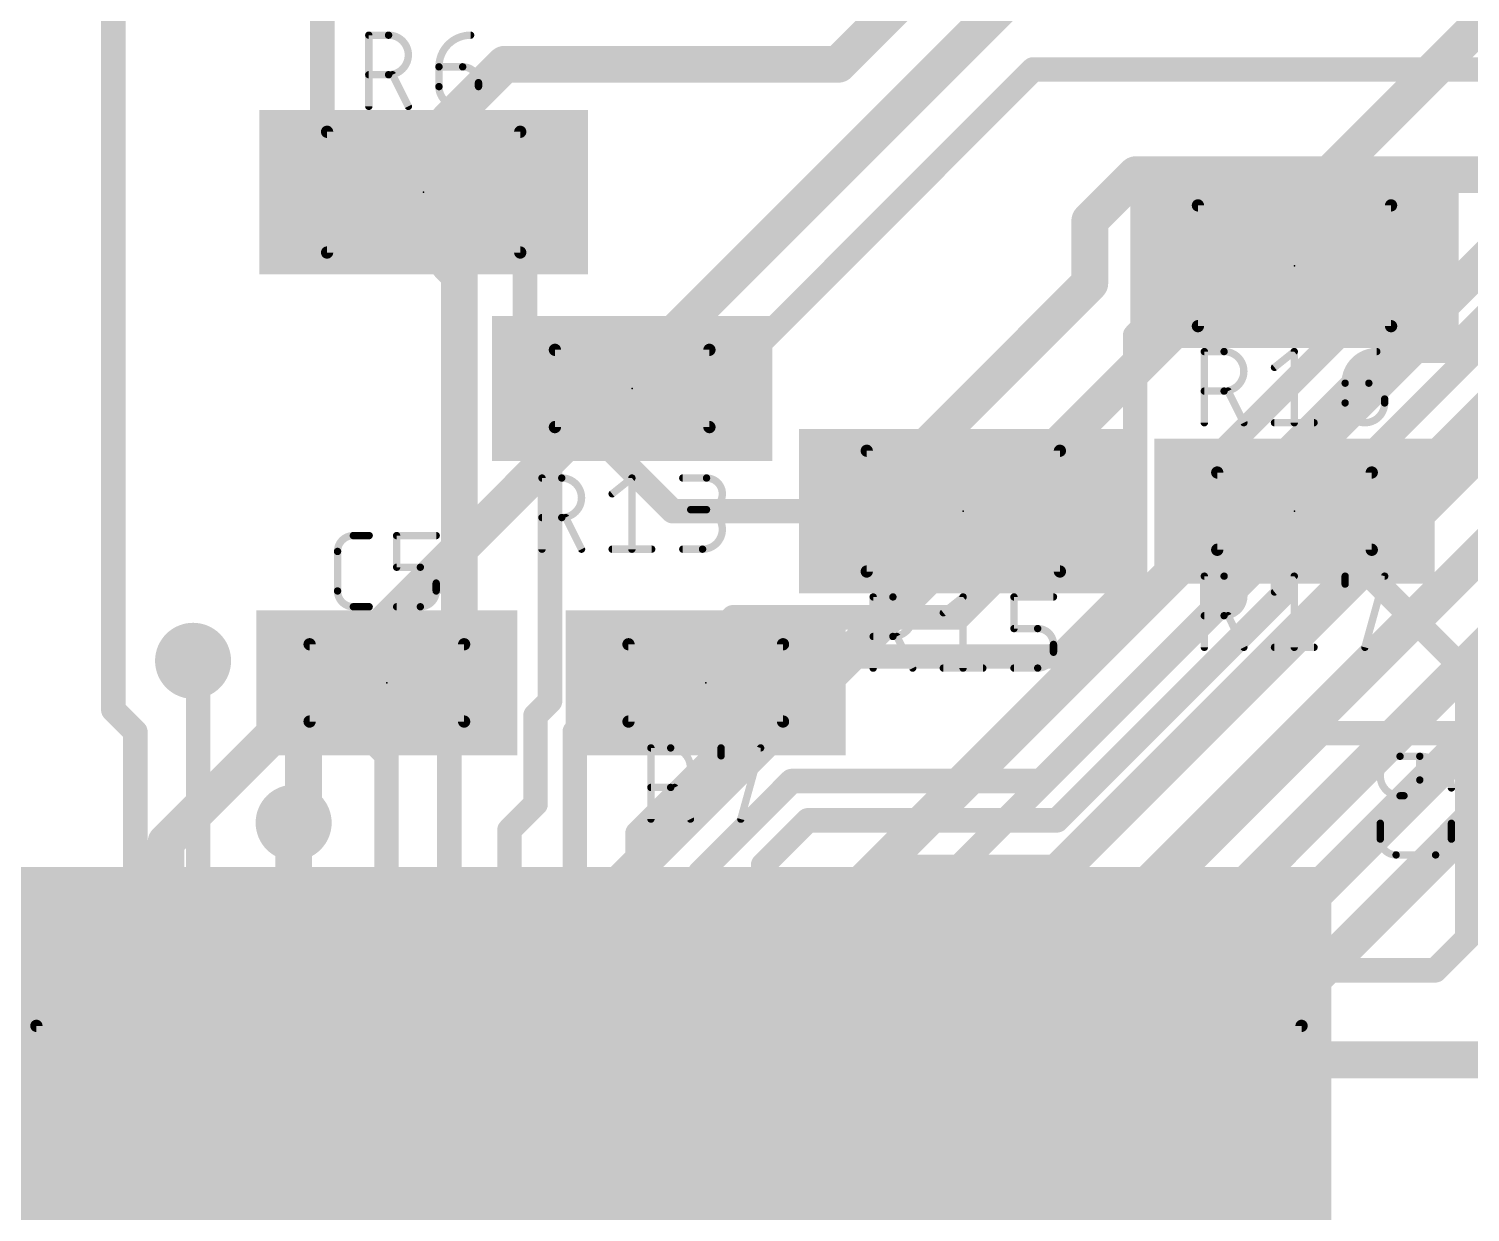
# Model space of a CAD drawing. Extents: x 0 to 100, y 0 to 94.
# Drawn here: x 9.88 to 24.81, y 23.73 to 35.98 of the extents above; entities that cross this region are included whole.
import ezdxf

# ---------------------------------------------------------------- set-up
doc = ezdxf.new("R2010")
doc.units = 0
for name, color, linetype in [('1', 12, 'CONTINUOUS'), ('16', 132, 'CONTINUOUS'), ('18', 110, 'CONTINUOUS'), ('21', 253, 'CONTINUOUS'), ('23', 53, 'CONTINUOUS'), ('25', 253, 'CONTINUOUS'), ('39', 12, 'CONTINUOUS')]:
    doc.layers.add(name, color=color, linetype=linetype)

# ---------------------------------------------------------------- blocks, each defined once
blk = doc.blocks.new('RECT')
blk.add_solid([(-0.5, -0.5), (0.5, -0.5), (-0.5, 0.5), (0.5, 0.5)])
blk = doc.blocks.new('ROUNDV')
at = {"const_width": 0.5}
blk.add_lwpolyline([(0, -0.25, 1), (0, 0.25, 1), (0, -0.25)], format="xyb", dxfattribs=at)

msp = doc.modelspace()

# ---------------------------------------------------------------- linework, layer by layer
at = {"layer": '1'}
for points, const_width in [([(10.7569, 28.9312), (10.7569, 38.6969)], 0.254), ([(18.264, 35.6139), (20.4688, 37.8187)], 0.381), ([(12.92, 34.29), (12.92, 36.53)], 0.254), ([(14.2271, 35.032), (14.809, 35.6139)], 0.381), ([(14.809, 35.6139), (18.264, 35.6139)], 0.381), ([(16.979, 32.258), (20.281, 35.56)], 0.254), ([(20.281, 35.56), (27.94, 35.56)], 0.254), ([(14.2271, 33.548), (14.2271, 35.032)], 0.381), ([(21.345, 34.4709), (20.8675, 33.9934)], 0.381), ([(27.735, 34.4709), (21.345, 34.4709)], 0.381), ([(15.02, 32.517), (15.02, 34.29)], 0.254), ([(20.8675, 33.9934), (20.8675, 33.3475)], 0.381), ([(14.339, 33.4361), (14.2271, 33.548)], 0.381), ([(14.339, 29.21), (14.339, 33.4361)], 0.381), ([(21.937, 33.528), (21.937, 33.406)], 0.254), ([(24.037, 33.528), (24.037, 33.396)], 0.254), ([(24.6027, 32.6486), (25.4821, 33.528)], 0.254), ([(20.8675, 33.3475), (18.508, 30.988)], 0.381), ([(21.937, 33.406), (21.3374, 32.8064)], 0.254), ([(24.037, 33.396), (22.137, 31.496)], 0.254), ([(21.3374, 32.8064), (21.3374, 30.2723)], 0.254), ([(23.837, 30.988), (25.6476, 32.7986)], 0.254), ([(22.8664, 31.2625), (24.2525, 32.6486)], 0.254), ([(24.2525, 32.6486), (24.6027, 32.6486)], 0.254), ([(15.279, 32.258), (15.02, 32.517)], 0.254), ([(15.279, 32.258), (15.279, 29.0227)], 0.254), ([(16.549, 30.988), (15.279, 32.258)], 0.254), ([(22.137, 31.496), (22.137, 30.988)], 0.254), ([(22.8664, 30.1267), (22.8664, 31.2625)], 0.254), ([(18.508, 30.988), (16.549, 30.988)], 0.254), ([(20.608, 30.988), (19.5094, 29.8894)], 0.254), ([(22.137, 30.988), (22.137, 29.972)], 0.254), ([(23.837, 30.253), (23.837, 30.988)], 0.254), ([(21.3374, 30.2723), (20.5481, 29.483)], 0.254), ([(25.4, 28.69), (23.837, 30.253)], 0.254), ([(20.5273, 27.7876), (22.8664, 30.1267)], 0.254), ([(17.1753, 29.8894), (16.4959, 29.21)], 0.254), ([(19.5094, 29.8894), (17.1753, 29.8894)], 0.254), ([(22.137, 29.972), (20.359, 28.194)], 0.254), ([(11.635, 29.386), (11.5824, 29.4386)], 0.254), ([(18.014, 29.483), (17.741, 29.21)], 0.254), ([(20.5481, 29.483), (18.014, 29.483)], 0.254), ([(11.635, 26.235), (11.635, 29.386)], 0.254), ([(12.839, 29.21), (12.7254, 29.0964)], 0.381), ([(12.7254, 29.0964), (12.7254, 27.8638)], 0.381), ([(12.839, 29.21), (13.585, 28.464)], 0.254), ([(14.339, 29.21), (14.235, 29.106)], 0.254), ([(16.041, 29.21), (15.535, 28.704)], 0.254), ([(16.4959, 29.21), (16.041, 29.21)], 0.254), ([(17.741, 29.21), (16.185, 27.654)], 0.254), ([(14.235, 29.106), (14.235, 26.235)], 0.254), ([(15.279, 29.0227), (15.1286, 28.8723)], 0.254), ([(10.985, 28.7031), (10.7569, 28.9312)], 0.254), ([(15.1286, 28.8723), (15.1286, 27.9556)], 0.254), ([(10.985, 26.235), (10.985, 28.7031)], 0.254), ([(15.535, 28.704), (15.535, 26.235)], 0.254), ([(21.4186, 26.8487), (23.2599, 28.69)], 0.254), ([(23.2599, 28.69), (25.4, 28.69)], 0.254), ([(13.585, 28.464), (13.585, 26.235)], 0.254), ([(17.78, 28.194), (16.835, 27.249)], 0.254), ([(20.359, 28.194), (17.78, 28.194)], 0.254), ([(15.1286, 27.9556), (14.859, 27.686)], 0.254), ([(12.7254, 27.8638), (12.6238, 27.7622)], 0.381), ([(17.485, 27.3243), (17.9483, 27.7876)], 0.254), ([(17.9483, 27.7876), (20.5273, 27.7876)], 0.254), ([(14.859, 27.686), (14.859, 26.261)], 0.254), ([(16.185, 27.654), (16.185, 26.235)], 0.254), ([(16.835, 27.249), (16.835, 26.235)], 0.254), ([(17.485, 26.235), (17.485, 27.3243)], 0.254), ([(18.6249, 27.305), (18.135, 26.8151)], 0.254), ([(20.574, 27.305), (18.6249, 27.305)], 0.254), ([(20.735, 27.144), (20.574, 27.305)], 0.254), ([(25.4, 27.19), (24.445, 26.235)], 0.254), ([(20.735, 26.235), (20.735, 27.144)], 0.254), ([(18.135, 26.8151), (18.135, 26.235)], 0.254), ([(21.4186, 26.2686), (21.4186, 26.8487)], 0.254), ([(12.285, 26.235), (12.3059, 26.2141)], 0.381), ([(12.935, 26.235), (12.9305, 26.2305)], 0.381), ([(12.9305, 26.2305), (12.9305, 25.5696)], 0.381), ([(10.985, 24.956), (10.985, 26.235)], 0.254), ([(12.3059, 26.2141), (12.3059, 25.4398)], 0.381), ([(14.859, 26.261), (14.885, 26.235)], 0.254), ([(18.135, 26.235), (18.135, 19.485)], 0.254), ([(19.435, 26.235), (18.785, 26.235)], 0.254), ([(20.085, 26.235), (19.435, 26.235)], 0.254), ([(20.085, 25.4318), (20.085, 26.235)], 0.254), ([(21.385, 26.235), (21.3768, 26.2268)], 0.254), ([(21.3768, 26.2268), (21.3768, 25.6467)], 0.254), ([(21.385, 26.235), (21.4186, 26.2686)], 0.254), ([(21.385, 26.235), (21.385, 22.3248)], 0.254), ([(24.445, 26.235), (22.035, 26.235)], 0.254), ([(12.9305, 25.5696), (13.233, 25.2671)], 0.381), ([(21.3768, 25.6467), (20.9523, 25.2222)], 0.254), ([(12.3059, 25.4398), (13.3211, 24.4246)], 0.381), ([(20.2946, 25.2222), (20.085, 25.4318)], 0.254), ([(13.233, 25.2671), (15.6387, 25.2671)], 0.381), ([(16.7408, 24.165), (15.6387, 25.2671)], 0.381), ([(20.9523, 25.2222), (20.2946, 25.2222)], 0.254), ([(11.635, 24.306), (10.985, 24.956)], 0.254), ([(13.3211, 24.4246), (14.4294, 24.4246)], 0.381), ([(11.635, 19.485), (11.635, 24.306)], 0.254), ([(16.7408, 24.165), (17.4012, 24.165)], 0.381)]:
    msp.add_lwpolyline(points, dxfattribs=dict(at, const_width=const_width))
for points, const_width in [([(14.809, 35.7092, 1), (14.809, 35.5187)], 0.1905), ([(14.8763, 35.5465, 1), (14.7416, 35.6813)], 0.1905), ([(18.1966, 35.6813, 1), (18.3313, 35.5465)], 0.1905), ([(18.264, 35.5187, 1), (18.264, 35.7092)], 0.1905), ([(20.281, 35.6235, 1), (20.281, 35.4965)], 0.127), ([(20.3259, 35.5151, 1), (20.2361, 35.6049)], 0.127), ([(14.3224, 35.032, 1), (14.1319, 35.032)], 0.1905), ([(14.1597, 35.0994, 1), (14.2945, 34.9647)], 0.1905), ([(21.345, 34.5662, 1), (21.345, 34.3757)], 0.1905), ([(21.4123, 34.4035, 1), (21.2776, 34.5383)], 0.1905), ([(12.8565, 34.29, 1), (12.9835, 34.29)], 0.127), ([(15.0835, 34.29, 1), (14.9565, 34.29)], 0.127), ([(20.9627, 33.9934, 1), (20.7722, 33.9934)], 0.1905), ([(20.8001, 34.0608, 1), (20.9349, 33.9261)], 0.1905), ([(14.2945, 33.6153, 1), (14.1597, 33.4806)], 0.1905), ([(14.1319, 33.548, 1), (14.3224, 33.548)], 0.1905), ([(14.4343, 33.4361, 1), (14.2438, 33.4361)], 0.1905), ([(14.2716, 33.3687, 1), (14.4064, 33.5034)], 0.1905), ([(22.0005, 33.528, 1), (21.8735, 33.528)], 0.127), ([(24.1005, 33.528, 1), (23.9735, 33.528)], 0.127), ([(20.7722, 33.3475, 1), (20.9627, 33.3475)], 0.1905), ([(20.9349, 33.2801, 1), (20.8001, 33.4149)], 0.1905), ([(21.8735, 33.406, 1), (22.0005, 33.406)], 0.127), ([(21.9819, 33.3611, 1), (21.8921, 33.4509)], 0.127), ([(23.9735, 33.396, 1), (24.1005, 33.396)], 0.127), ([(24.0819, 33.3511, 1), (23.9921, 33.4409)], 0.127), ([(21.4009, 32.8064, 1), (21.2739, 32.8064)], 0.127), ([(21.2925, 32.8513, 1), (21.3823, 32.7615)], 0.127), ([(24.2525, 32.7121, 1), (24.2525, 32.5851)], 0.127), ([(24.2974, 32.6037, 1), (24.2076, 32.6935)], 0.127), ([(24.5578, 32.6935, 1), (24.6476, 32.6037)], 0.127), ([(24.6027, 32.5851, 1), (24.6027, 32.7121)], 0.127), ([(15.0649, 32.5619, 1), (14.9751, 32.4721)], 0.127), ([(14.9565, 32.517, 1), (15.0835, 32.517)], 0.127), ([(15.3425, 32.258, 1), (15.2155, 32.258)], 0.127), ([(15.3239, 32.3029, 1), (15.2341, 32.2131)], 0.127), ([(15.2341, 32.2131, 1), (15.3239, 32.3029)], 0.127), ([(16.9341, 32.3029, 1), (17.0239, 32.2131)], 0.127), ([(22.2005, 31.496, 1), (22.0735, 31.496)], 0.127), ([(22.0921, 31.5409, 1), (22.1819, 31.4511)], 0.127), ([(22.9299, 31.2625, 1), (22.8029, 31.2625)], 0.127), ([(22.8215, 31.3074, 1), (22.9113, 31.2176)], 0.127), ([(16.549, 31.0515, 1), (16.549, 30.9245)], 0.127), ([(16.5041, 30.9431, 1), (16.5939, 31.0329)], 0.127), ([(18.4406, 31.0554, 1), (18.5754, 30.9206)], 0.1905), ([(18.508, 30.9245, 1), (18.508, 31.0515)], 0.127), ([(20.6529, 30.9431, 1), (20.5631, 31.0329)], 0.127), ([(22.2005, 30.988, 1), (22.0735, 30.988)], 0.127), ([(22.0735, 30.988, 1), (22.2005, 30.988)], 0.127), ([(23.9005, 30.988, 1), (23.7735, 30.988)], 0.127), ([(23.7921, 31.0329, 1), (23.8819, 30.9431)], 0.127), ([(21.2739, 30.2723, 1), (21.4009, 30.2723)], 0.127), ([(21.3823, 30.2274, 1), (21.2925, 30.3172)], 0.127), ([(23.8819, 30.2979, 1), (23.7921, 30.2081)], 0.127), ([(23.7735, 30.253, 1), (23.9005, 30.253)], 0.127), ([(22.8029, 30.1267, 1), (22.9299, 30.1267)], 0.127), ([(22.9113, 30.0818, 1), (22.8215, 30.1716)], 0.127), ([(17.1753, 29.9529, 1), (17.1753, 29.8259)], 0.127), ([(17.2202, 29.8445, 1), (17.1304, 29.9343)], 0.127), ([(19.4645, 29.9343, 1), (19.5543, 29.8445)], 0.127), ([(19.5094, 29.8259, 1), (19.5094, 29.9529)], 0.127), ([(22.0735, 29.972, 1), (22.2005, 29.972)], 0.127), ([(22.1819, 29.9271, 1), (22.0921, 30.0169)], 0.127), ([(11.6273, 29.4835, 1), (11.5375, 29.3937)], 0.127), ([(18.014, 29.5465, 1), (18.014, 29.4195)], 0.127), ([(18.0589, 29.4381, 1), (17.9691, 29.5279)], 0.127), ([(20.5032, 29.5279, 1), (20.593, 29.4381)], 0.127), ([(20.5481, 29.4195, 1), (20.5481, 29.5465)], 0.127), ([(11.6985, 29.386, 1), (11.5715, 29.386)], 0.127), ([(11.5901, 29.3411, 1), (11.6799, 29.4309)], 0.127), ([(12.658, 29.1638, 1), (12.7928, 29.029)], 0.1905), ([(12.8207, 29.0964, 1), (12.6302, 29.0964)], 0.1905), ([(12.9064, 29.1426, 1), (12.7716, 29.2774)], 0.1905), ([(12.8839, 29.2549, 1), (12.7941, 29.1651)], 0.127), ([(14.2438, 29.21, 1), (14.4343, 29.21)], 0.1905), ([(14.3839, 29.1651, 1), (14.2941, 29.2549)], 0.127), ([(16.041, 29.2735, 1), (16.041, 29.1465)], 0.127), ([(16.0859, 29.1651, 1), (15.9961, 29.2549)], 0.127), ([(16.451, 29.2549, 1), (16.5408, 29.1651)], 0.127), ([(16.4959, 29.1465, 1), (16.4959, 29.2735)], 0.127), ([(17.6961, 29.2549, 1), (17.7859, 29.1651)], 0.127), ([(17.7859, 29.1651, 1), (17.6961, 29.2549)], 0.127), ([(14.2985, 29.106, 1), (14.1715, 29.106)], 0.127), ([(14.1901, 29.1509, 1), (14.2799, 29.0611)], 0.127), ([(15.3239, 28.9778, 1), (15.2341, 29.0676)], 0.127), ([(10.8018, 28.9761, 1), (10.712, 28.8863)], 0.127), ([(10.6934, 28.9312, 1), (10.8204, 28.9312)], 0.127), ([(15.1921, 28.8723, 1), (15.0651, 28.8723)], 0.127), ([(15.0837, 28.9172, 1), (15.1735, 28.8274)], 0.127), ([(15.2155, 29.0227, 1), (15.3425, 29.0227)], 0.127), ([(11.0485, 28.7031, 1), (10.9215, 28.7031)], 0.127), ([(10.9401, 28.6582, 1), (11.0299, 28.748)], 0.127), ([(15.5985, 28.704, 1), (15.4715, 28.704)], 0.127), ([(15.4901, 28.7489, 1), (15.5799, 28.6591)], 0.127), ([(23.2599, 28.7535, 1), (23.2599, 28.6265)], 0.127), ([(23.3048, 28.6451, 1), (23.215, 28.7349)], 0.127), ([(13.6485, 28.464, 1), (13.5215, 28.464)], 0.127), ([(13.5401, 28.4191, 1), (13.6299, 28.5089)], 0.127), ([(17.78, 28.2575, 1), (17.78, 28.1305)], 0.127), ([(17.8249, 28.1491, 1), (17.7351, 28.2389)], 0.127), ([(20.3141, 28.2389, 1), (20.4039, 28.1491)], 0.127), ([(20.359, 28.1305, 1), (20.359, 28.2575)], 0.127), ([(15.1735, 27.9107, 1), (15.0837, 28.0005)], 0.127), ([(12.5564, 27.8296, 1), (12.6912, 27.6948)], 0.1905), ([(12.6302, 27.8638, 1), (12.8207, 27.8638)], 0.1905), ([(12.7928, 27.7964, 1), (12.658, 27.9312)], 0.1905), ([(15.0651, 27.9556, 1), (15.1921, 27.9556)], 0.127), ([(17.9483, 27.8511, 1), (17.9483, 27.7241)], 0.127), ([(17.9932, 27.7427, 1), (17.9034, 27.8325)], 0.127), ([(20.5273, 27.7241, 1), (20.5273, 27.8511)], 0.127), ([(14.9225, 27.686, 1), (14.7955, 27.686)], 0.127), ([(14.8141, 27.7309, 1), (14.9039, 27.6411)], 0.127), ([(16.2485, 27.654, 1), (16.1215, 27.654)], 0.127), ([(16.1401, 27.6989, 1), (16.2299, 27.6091)], 0.127), ([(20.4824, 27.8325, 1), (20.5722, 27.7427)], 0.127), ([(16.8985, 27.249, 1), (16.7715, 27.249)], 0.127), ([(16.7901, 27.2939, 1), (16.8799, 27.2041)], 0.127), ([(17.5485, 27.3243, 1), (17.4215, 27.3243)], 0.127), ([(17.4401, 27.3692, 1), (17.5299, 27.2794)], 0.127), ([(18.6249, 27.3685, 1), (18.6249, 27.2415)], 0.127), ([(18.6698, 27.2601, 1), (18.58, 27.3499)], 0.127), ([(20.6189, 27.3499, 1), (20.5291, 27.2601)], 0.127), ([(20.574, 27.2415, 1), (20.574, 27.3685)], 0.127), ([(20.7985, 27.144, 1), (20.6715, 27.144)], 0.127), ([(20.6901, 27.0991, 1), (20.7799, 27.1889)], 0.127), ([(18.1985, 26.8151, 1), (18.0715, 26.8151)], 0.127), ([(18.0901, 26.86, 1), (18.1799, 26.7702)], 0.127), ([(21.4821, 26.8487, 1), (21.3551, 26.8487)], 0.127), ([(21.3737, 26.8936, 1), (21.4635, 26.8038)], 0.127), ([(12.3524, 26.3024, 1), (12.2176, 26.1676)], 0.1905), ([(13.0258, 26.2305, 1), (12.8353, 26.2305)], 0.1905), ([(13.0024, 26.1676, 1), (12.8676, 26.3024)], 0.1905), ([(11.0485, 26.235, 1), (10.9215, 26.235)], 0.127), ([(10.9215, 26.235, 1), (11.0485, 26.235)], 0.127), ([(11.5715, 26.235, 1), (11.6985, 26.235)], 0.127), ([(12.4012, 26.2141, 1), (12.2107, 26.2141)], 0.1905), ([(12.2385, 26.1467, 1), (12.3733, 26.2815)], 0.1905), ([(12.8631, 26.2979, 1), (12.9979, 26.1631)], 0.1905), ([(13.5215, 26.235, 1), (13.6485, 26.235)], 0.127), ([(14.1715, 26.235, 1), (14.2985, 26.235)], 0.127), ([(14.9039, 26.3059, 1), (14.8141, 26.2161)], 0.127), ([(14.7955, 26.261, 1), (14.9225, 26.261)], 0.127), ([(14.8401, 26.1901, 1), (14.9299, 26.2799)], 0.127), ([(15.4715, 26.235, 1), (15.5985, 26.235)], 0.127), ([(16.1215, 26.235, 1), (16.2485, 26.235)], 0.127), ([(16.7715, 26.235, 1), (16.8985, 26.235)], 0.127), ([(17.4215, 26.235, 1), (17.5485, 26.235)], 0.127), ([(18.1985, 26.235, 1), (18.0715, 26.235)], 0.127), ([(18.0715, 26.235, 1), (18.1985, 26.235)], 0.127), ([(18.785, 26.2985, 1), (18.785, 26.1715)], 0.127), ([(19.435, 26.2985, 1), (19.435, 26.1715)], 0.127), ([(19.435, 26.1715, 1), (19.435, 26.2985)], 0.127), ([(20.1485, 26.235, 1), (20.0215, 26.235)], 0.127), ([(20.085, 26.1715, 1), (20.085, 26.2985)], 0.127), ([(20.6715, 26.235, 1), (20.7985, 26.235)], 0.127), ([(21.4403, 26.2268, 1), (21.3133, 26.2268)], 0.127), ([(21.3319, 26.2717, 1), (21.4217, 26.1819)], 0.127), ([(21.4485, 26.235, 1), (21.3215, 26.235)], 0.127), ([(21.3401, 26.2799, 1), (21.4299, 26.1901)], 0.127), ([(21.4299, 26.1901, 1), (21.3401, 26.2799)], 0.127), ([(21.3551, 26.2686, 1), (21.4821, 26.2686)], 0.127), ([(21.4635, 26.2237, 1), (21.3737, 26.3135)], 0.127), ([(22.035, 26.2985, 1), (22.035, 26.1715)], 0.127), ([(24.4001, 26.2799, 1), (24.4899, 26.1901)], 0.127), ([(24.445, 26.1715, 1), (24.445, 26.2985)], 0.127), ([(12.9979, 25.6369, 1), (12.8631, 25.5022)], 0.1905), ([(21.3133, 25.6467, 1), (21.4403, 25.6467)], 0.127), ([(21.4217, 25.6018, 1), (21.3319, 25.6916)], 0.127), ([(12.3733, 25.5072, 1), (12.2385, 25.3725)], 0.1905), ([(12.2107, 25.4398, 1), (12.4012, 25.4398)], 0.1905), ([(12.8353, 25.5696, 1), (13.0258, 25.5696)], 0.1905), ([(20.1299, 25.4767, 1), (20.0401, 25.3869)], 0.127), ([(13.233, 25.3624, 1), (13.233, 25.1719)], 0.1905), ([(13.1656, 25.1997, 1), (13.3003, 25.3345)], 0.1905), ([(15.7061, 25.3345, 1), (15.5713, 25.1997)], 0.1905), ([(15.6387, 25.1719, 1), (15.6387, 25.3624)], 0.1905), ([(20.0215, 25.4318, 1), (20.1485, 25.4318)], 0.127), ([(20.2946, 25.2857, 1), (20.2946, 25.1587)], 0.127), ([(20.2497, 25.1773, 1), (20.3395, 25.2671)], 0.127), ([(20.9074, 25.2671, 1), (20.9972, 25.1773)], 0.127), ([(20.9523, 25.1587, 1), (20.9523, 25.2857)], 0.127), ([(11.0299, 25.0009, 1), (10.9401, 24.9111)], 0.127), ([(10.9215, 24.956, 1), (11.0485, 24.956)], 0.127), ([(13.3211, 24.5199, 1), (13.3211, 24.3294)], 0.1905), ([(13.2538, 24.3572, 1), (13.3885, 24.492)], 0.1905), ([(14.4294, 24.3294, 1), (14.4294, 24.5199)], 0.1905), ([(11.6985, 24.306, 1), (11.5715, 24.306)], 0.127), ([(11.5901, 24.2611, 1), (11.6799, 24.3509)], 0.127), ([(16.7408, 24.2603, 1), (16.7408, 24.0698)], 0.1905), ([(16.6734, 24.0976, 1), (16.8082, 24.2324)], 0.1905), ([(17.4012, 24.0698, 1), (17.4012, 24.2603)], 0.1905)]:
    msp.add_lwpolyline(points, format="xyb", dxfattribs=dict(at, const_width=const_width))
at = {"layer": '16'}
for points, const_width in [([(43.8292, 52.451), (15.8028, 24.4246)], 0.381), ([(37.465, 48.5902), (12.827, 23.9522)], 0.381), ([(33.953, 41.7449), (15.2459, 23.0378)], 0.254), ([(34.3842, 41.0972), (17.452, 24.165)], 0.381), ([(17.4698, 23.1194), (31.1803, 36.83)], 0.381), ([(11.303, 27.5628), (19.939, 36.1988)], 0.381), ([(28.3901, 33.02), (17.6967, 22.3266)], 0.381), ([(28.0692, 31.9024), (17.706, 21.5392)], 0.381), ([(26.8889, 29.8547), (17.7761, 20.7419)], 0.381), ([(12.6238, 27.7622), (12.6238, 24.7811)], 0.381), ([(11.303, 22.4829), (11.303, 27.5628)], 0.381), ([(23.0968, 25.3083), (17.997, 20.2085)], 0.381), ([(30.3215, 25.3083), (23.0968, 25.3083)], 0.381), ([(12.6238, 24.7811), (11.8364, 23.9937)], 0.381), ([(14.4294, 24.4246), (15.8028, 24.4246)], 0.381), ([(17.4012, 24.165), (17.452, 24.165)], 0.381), ([(11.8364, 23.9937), (11.8364, 22.7038)], 0.381), ([(12.827, 23.9522), (12.827, 23.3076)], 0.381)]:
    msp.add_lwpolyline(points, dxfattribs=dict(at, const_width=const_width))
at = {"layer": '16', "const_width": 0.1905}
for points in [[(12.7191, 27.7622, 1), (12.5286, 27.7622)], [(11.2356, 27.6301, 1), (11.3704, 27.4954)], [(11.3983, 27.5628, 1), (11.2078, 27.5628)], [(23.0968, 25.4036, 1), (23.0968, 25.2131)], [(23.1642, 25.2409, 1), (23.0295, 25.3757)], [(12.6912, 24.7138, 1), (12.5564, 24.8485)], [(12.5286, 24.7811, 1), (12.7191, 24.7811)], [(14.4294, 24.5199, 1), (14.4294, 24.3294)], [(15.7355, 24.492, 1), (15.8702, 24.3572)], [(15.8028, 24.3294, 1), (15.8028, 24.5199)], [(17.4012, 24.2603, 1), (17.4012, 24.0698)], [(17.3846, 24.2324, 1), (17.5194, 24.0976)], [(17.452, 24.0698, 1), (17.452, 24.2603)], [(11.9317, 23.9937, 1), (11.7412, 23.9937)], [(11.769, 24.0611, 1), (11.9038, 23.9264)], [(12.9223, 23.9522, 1), (12.7317, 23.9522)], [(12.7596, 24.0196, 1), (12.8944, 23.8848)]]:
    msp.add_lwpolyline(points, format="xyb", dxfattribs=at)
at = {"layer": '21', "const_width": 0.0635}
for points in [[(12.97, 34.9468, 1), (12.97, 34.8832)], [(13.0018, 34.915, 1), (12.9383, 34.915)], [(15.0018, 34.915, 1), (14.9383, 34.915)], [(14.97, 34.8832, 1), (14.97, 34.9468)], [(21.987, 34.1848, 1), (21.987, 34.1212)], [(22.0188, 34.153, 1), (21.9553, 34.153)], [(24.0188, 34.153, 1), (23.9553, 34.153)], [(23.987, 34.1212, 1), (23.987, 34.1848)], [(12.97, 33.6968, 1), (12.97, 33.6332)], [(12.9383, 33.665, 1), (13.0018, 33.665)], [(14.9383, 33.665, 1), (15.0018, 33.665)], [(14.97, 33.6332, 1), (14.97, 33.6968)], [(21.987, 32.9348, 1), (21.987, 32.8712)], [(21.9553, 32.903, 1), (22.0188, 32.903)], [(23.9553, 32.903, 1), (24.0188, 32.903)], [(23.987, 32.8712, 1), (23.987, 32.9348)], [(15.329, 32.6898, 1), (15.329, 32.6262)], [(15.3608, 32.658, 1), (15.2973, 32.658)], [(16.9608, 32.658, 1), (16.8973, 32.658)], [(16.929, 32.6262, 1), (16.929, 32.6898)], [(15.329, 31.8897, 1), (15.329, 31.8263)], [(15.2973, 31.858, 1), (15.3608, 31.858)], [(16.8973, 31.858, 1), (16.9608, 31.858)], [(16.929, 31.8263, 1), (16.929, 31.8897)], [(18.558, 31.6448, 1), (18.558, 31.5813)], [(18.5897, 31.613, 1), (18.5263, 31.613)], [(20.5897, 31.613, 1), (20.5263, 31.613)], [(20.558, 31.5813, 1), (20.558, 31.6448)], [(22.2188, 31.388, 1), (22.1553, 31.388)], [(22.187, 31.4198, 1), (22.187, 31.3563)], [(23.8188, 31.388, 1), (23.7553, 31.388)], [(23.787, 31.3563, 1), (23.787, 31.4198)], [(22.1553, 30.588, 1), (22.2188, 30.588)], [(22.187, 30.6197, 1), (22.187, 30.5563)], [(23.7553, 30.588, 1), (23.8188, 30.588)], [(23.787, 30.5563, 1), (23.787, 30.6197)], [(18.558, 30.3948, 1), (18.558, 30.3313)], [(18.5263, 30.363, 1), (18.5897, 30.363)], [(20.5263, 30.363, 1), (20.5897, 30.363)], [(20.558, 30.3313, 1), (20.558, 30.3948)], [(12.789, 29.6418, 1), (12.789, 29.5783)], [(12.8208, 29.61, 1), (12.7573, 29.61)], [(14.4208, 29.61, 1), (14.3573, 29.61)], [(14.389, 29.5783, 1), (14.389, 29.6418)], [(16.091, 29.6418, 1), (16.091, 29.5783)], [(16.1227, 29.61, 1), (16.0593, 29.61)], [(17.7228, 29.61, 1), (17.6593, 29.61)], [(17.691, 29.5783, 1), (17.691, 29.6418)], [(12.789, 28.8418, 1), (12.789, 28.7783)], [(12.7573, 28.81, 1), (12.8208, 28.81)], [(14.3573, 28.81, 1), (14.4208, 28.81)], [(14.389, 28.7783, 1), (14.389, 28.8418)], [(16.091, 28.8418, 1), (16.091, 28.7783)], [(16.0593, 28.81, 1), (16.1227, 28.81)], [(17.6593, 28.81, 1), (17.7228, 28.81)], [(17.691, 28.7783, 1), (17.691, 28.8418)], [(9.9918, 25.66, 1), (9.9283, 25.66)], [(9.96, 25.6917, 1), (9.96, 25.6283)], [(23.0918, 25.66, 1), (23.0283, 25.66)], [(23.06, 25.6283, 1), (23.06, 25.6917)]]:
    msp.add_lwpolyline(points, format="xyb", dxfattribs=at)
at = {"layer": '21', "const_width": 0.127}
for points in [[(12.97, 34.915), (14.97, 34.915)], [(12.97, 33.665), (12.97, 34.915)], [(14.97, 34.915), (14.97, 33.665)], [(21.987, 32.903), (21.987, 34.153)], [(21.987, 34.153), (23.987, 34.153)], [(23.987, 34.153), (23.987, 32.903)], [(14.97, 33.665), (12.97, 33.665)], [(23.987, 32.903), (21.987, 32.903)], [(15.329, 31.858), (15.329, 32.658)], [(15.329, 32.658), (16.929, 32.658)], [(16.929, 32.658), (16.929, 31.858)], [(16.929, 31.858), (15.329, 31.858)], [(18.558, 30.363), (18.558, 31.613)], [(18.558, 31.613), (20.558, 31.613)], [(20.558, 31.613), (20.558, 30.363)], [(22.187, 30.588), (22.187, 31.388)], [(22.187, 31.388), (23.787, 31.388)], [(23.787, 31.388), (23.787, 30.588)], [(23.787, 30.588), (22.187, 30.588)], [(20.558, 30.363), (18.558, 30.363)], [(12.789, 29.61), (14.389, 29.61)], [(12.789, 28.81), (12.789, 29.61)], [(14.389, 29.61), (14.389, 28.81)], [(16.091, 28.81), (16.091, 29.61)], [(16.091, 29.61), (17.691, 29.61)], [(17.691, 29.61), (17.691, 28.81)], [(14.389, 28.81), (12.789, 28.81)], [(17.691, 28.81), (16.091, 28.81)], [(9.96, 25.66), (23.06, 25.66)], [(9.96, 20.06), (9.96, 25.66)], [(23.06, 25.66), (23.06, 20.06)]]:
    msp.add_lwpolyline(points, dxfattribs=at)
at = {"layer": '23'}
for p in [(13.97, 34.29), (22.987, 33.528), (16.129, 32.258), (19.558, 30.988), (22.987, 30.988), (13.589, 29.21), (16.891, 29.21)]:
    msp.add_point(p, dxfattribs=at)
at = {"layer": '25', "const_width": 0.0762}
for points in [[(13.4022, 35.1781), (13.4022, 35.9147)], [(13.4022, 35.9147), (13.6068, 35.9147)], [(13.6068, 35.5055), (13.4022, 35.5055)], [(13.8114, 35.1781), (13.6477, 35.5055)], [(14.1286, 35.5873), (14.3741, 35.5873)], [(14.1286, 35.3827), (14.1286, 35.5873)], [(14.5378, 35.4236), (14.5378, 35.3827)], [(22.0534, 31.9033), (22.0534, 32.6399)], [(22.0534, 32.6399), (22.258, 32.6399)], [(22.7798, 32.4762), (22.9844, 32.6399)], [(22.9844, 32.6399), (22.9844, 31.9033)], [(22.258, 32.2307), (22.0534, 32.2307)], [(22.4626, 31.9033), (22.299, 32.2307)], [(23.5114, 32.3125), (23.7569, 32.3125)], [(23.5114, 32.1079), (23.5114, 32.3125)], [(23.9206, 32.1488), (23.9206, 32.1079)], [(22.7798, 31.9033), (23.1891, 31.9033)], [(15.1954, 30.5943), (15.1954, 31.3309)], [(15.1954, 31.3309), (15.4, 31.3309)], [(15.9218, 31.1672), (16.1264, 31.3309)], [(16.1264, 31.3309), (16.1264, 30.5943)], [(16.6533, 31.3309), (16.8989, 31.3309)], [(15.4, 30.9217), (15.1954, 30.9217)], [(15.6046, 30.5943), (15.441, 30.9217)], [(16.8989, 31.0035), (16.7352, 31.0035)], [(13.2421, 30.7347), (13.4058, 30.7347)], [(13.6903, 30.4073), (13.6903, 30.7347)], [(13.6903, 30.7347), (14.0996, 30.7347)], [(13.0784, 30.1618), (13.0784, 30.571)], [(15.9218, 30.5943), (16.3311, 30.5943)], [(16.6533, 30.5943), (16.858, 30.5943)], [(13.9359, 30.4073), (13.6903, 30.4073)], [(22.0534, 29.5783), (22.0534, 30.3149)], [(22.0534, 30.3149), (22.258, 30.3149)], [(22.7798, 30.1512), (22.9844, 30.3149)], [(22.9844, 30.3149), (22.9844, 29.5783)], [(23.5114, 30.2331), (23.5114, 30.3149)], [(23.5114, 30.3149), (23.9206, 30.3149)], [(23.9206, 30.3149), (23.716, 29.5783)], [(14.0996, 30.1618), (14.0996, 30.2436)], [(13.4058, 29.9981), (13.2421, 29.9981)], [(13.6903, 29.9981), (13.9359, 29.9981)], [(18.6244, 29.3633), (18.6244, 30.0999)], [(18.6244, 30.0999), (18.829, 30.0999)], [(19.3508, 29.9362), (19.5554, 30.0999)], [(19.5554, 30.0999), (19.5554, 29.3633)], [(20.0824, 29.7725), (20.0824, 30.0999)], [(20.0824, 30.0999), (20.4916, 30.0999)], [(22.258, 29.9057), (22.0534, 29.9057)], [(22.4626, 29.5783), (22.299, 29.9057)], [(18.829, 29.6907), (18.6244, 29.6907)], [(19.0336, 29.3633), (18.87, 29.6907)], [(20.3279, 29.7725), (20.0824, 29.7725)], [(20.4916, 29.527), (20.4916, 29.6088)], [(22.7798, 29.5783), (23.1891, 29.5783)], [(19.3508, 29.3633), (19.76, 29.3633)], [(20.0824, 29.3633), (20.3279, 29.3633)], [(16.3232, 27.8003), (16.3232, 28.5369)], [(16.3232, 28.5369), (16.5278, 28.5369)], [(17.0496, 28.4551), (17.0496, 28.5369)], [(17.0496, 28.5369), (17.4588, 28.5369)], [(17.4588, 28.5369), (17.2542, 27.8003)], [(24.0799, 28.4506), (24.2845, 28.4506)], [(24.2845, 28.4506), (24.2845, 28.205)], [(16.5278, 28.1277), (16.3232, 28.1277)], [(16.7324, 27.8003), (16.5687, 28.1277)], [(24.1208, 28.0413), (24.0799, 28.0413)], [(23.8753, 27.5931), (23.8753, 27.7568)], [(24.6119, 27.7568), (24.6119, 27.5931)], [(24.4482, 27.4294), (24.039, 27.4294)]]:
    msp.add_lwpolyline(points, dxfattribs=at)
at = {"layer": '25'}
for points, const_width in [([(13.4212, 35.9147, 1), (13.3831, 35.9147)], 0.0381), ([(13.4022, 35.9338, 1), (13.4022, 35.8957)], 0.0381), ([(13.6068, 35.5055, 1), (13.6068, 35.9147)], 0.0762), ([(13.6068, 35.9338, 1), (13.6068, 35.8957)], 0.0381), ([(13.6068, 35.8957, 1), (13.6068, 35.9338)], 0.0381), ([(14.456, 35.9147, 0.4142), (14.1286, 35.5873)], 0.0762), ([(14.456, 35.8957, 1), (14.456, 35.9337)], 0.0381), ([(13.4022, 35.5245, 1), (13.4022, 35.4864)], 0.0381), ([(13.6068, 35.5245, 1), (13.6068, 35.4864)], 0.0381), ([(13.6068, 35.4864, 1), (13.6068, 35.5245)], 0.0381), ([(13.6648, 35.514, 1), (13.6307, 35.497)], 0.0381), ([(14.1286, 35.6064, 1), (14.1286, 35.5683)], 0.0381), ([(14.1476, 35.5873, 1), (14.1095, 35.5873)], 0.0381), ([(14.1095, 35.5873, 1), (14.1476, 35.5873)], 0.0381), ([(14.3741, 35.6064, 1), (14.3741, 35.5683)], 0.0381), ([(14.5378, 35.4236, 0.4142), (14.3741, 35.5873)], 0.0762), ([(14.3741, 35.5683, 1), (14.3741, 35.6064)], 0.0381), ([(14.1286, 35.3827, 1), (14.5378, 35.3827)], 0.0762), ([(14.1476, 35.3827, 1), (14.1095, 35.3827)], 0.0381), ([(14.1095, 35.3827, 1), (14.1476, 35.3827)], 0.0381), ([(14.5569, 35.4236, 1), (14.5188, 35.4236)], 0.0381), ([(14.5188, 35.4236, 1), (14.5569, 35.4236)], 0.0381), ([(14.5569, 35.3827, 1), (14.5188, 35.3827)], 0.0381), ([(14.5188, 35.3827, 1), (14.5569, 35.3827)], 0.0381), ([(13.3831, 35.1781, 1), (13.4212, 35.1781)], 0.0381), ([(13.7944, 35.1696, 1), (13.8284, 35.1866)], 0.0381), ([(22.0534, 32.659, 1), (22.0534, 32.6209)], 0.0381), ([(22.0725, 32.6399, 1), (22.0344, 32.6399)], 0.0381), ([(22.258, 32.2307, 1), (22.258, 32.6399)], 0.0762), ([(22.258, 32.659, 1), (22.258, 32.6209)], 0.0381), ([(22.258, 32.6209, 1), (22.258, 32.659)], 0.0381), ([(23.0035, 32.6399, 1), (22.9654, 32.6399)], 0.0381), ([(22.9963, 32.625, 1), (22.9725, 32.6548)], 0.0381), ([(23.8387, 32.6399, 0.4142), (23.5114, 32.3125)], 0.0762), ([(23.8387, 32.6209, 1), (23.8387, 32.6589)], 0.0381), ([(22.7679, 32.4911, 1), (22.7917, 32.4613)], 0.0381), ([(22.0534, 32.2497, 1), (22.0534, 32.2116)], 0.0381), ([(22.258, 32.2497, 1), (22.258, 32.2116)], 0.0381), ([(22.258, 32.2116, 1), (22.258, 32.2497)], 0.0381), ([(22.316, 32.2392, 1), (22.2819, 32.2222)], 0.0381), ([(23.5114, 32.3316, 1), (23.5114, 32.2935)], 0.0381), ([(23.5304, 32.3125, 1), (23.4923, 32.3125)], 0.0381), ([(23.4923, 32.3125, 1), (23.5304, 32.3125)], 0.0381), ([(23.7569, 32.3316, 1), (23.7569, 32.2935)], 0.0381), ([(23.9206, 32.1488, 0.4142), (23.7569, 32.3125)], 0.0762), ([(23.7569, 32.2935, 1), (23.7569, 32.3316)], 0.0381), ([(23.5113, 32.1079, 1), (23.9206, 32.1079)], 0.0762), ([(23.5304, 32.1079, 1), (23.4923, 32.1079)], 0.0381), ([(23.4923, 32.1079, 1), (23.5304, 32.1079)], 0.0381), ([(23.9396, 32.1488, 1), (23.9015, 32.1488)], 0.0381), ([(23.9015, 32.1488, 1), (23.9396, 32.1488)], 0.0381), ([(23.9396, 32.1079, 1), (23.9015, 32.1079)], 0.0381), ([(23.9015, 32.1079, 1), (23.9396, 32.1079)], 0.0381), ([(22.7798, 31.9224, 1), (22.7798, 31.8843)], 0.0381), ([(23.1891, 31.8843, 1), (23.1891, 31.9224)], 0.0381), ([(22.0344, 31.9033, 1), (22.0725, 31.9033)], 0.0381), ([(22.4456, 31.8948, 1), (22.4797, 31.9118)], 0.0381), ([(22.9654, 31.9033, 1), (23.0035, 31.9033)], 0.0381), ([(15.2145, 31.3309, 1), (15.1764, 31.3309)], 0.0381), ([(15.1954, 31.3499, 1), (15.1954, 31.3118)], 0.0381), ([(15.4, 30.9217, 1), (15.4, 31.3309)], 0.0762), ([(15.4, 31.3499, 1), (15.4, 31.3118)], 0.0381), ([(15.4, 31.3118, 1), (15.4, 31.3499)], 0.0381), ([(16.1455, 31.3309, 1), (16.1074, 31.3309)], 0.0381), ([(16.1383, 31.316, 1), (16.1145, 31.3458)], 0.0381), ([(16.6533, 31.3499, 1), (16.6533, 31.3118)], 0.0381), ([(16.8989, 31.0035, 1), (16.8989, 31.3309)], 0.0762), ([(16.8989, 31.3499, 1), (16.8989, 31.3118)], 0.0381), ([(16.8989, 31.3118, 1), (16.8989, 31.3499)], 0.0381), ([(15.9099, 31.1821, 1), (15.9337, 31.1523)], 0.0381), ([(15.1954, 30.9407, 1), (15.1954, 30.9026)], 0.0381), ([(15.4, 30.9407, 1), (15.4, 30.9026)], 0.0381), ([(15.4, 30.9026, 1), (15.4, 30.9407)], 0.0381), ([(15.458, 30.9302, 1), (15.4239, 30.9132)], 0.0381), ([(16.7352, 31.0226, 1), (16.7352, 30.9845)], 0.0381), ([(16.858, 31.0226, 1), (16.858, 30.9845)], 0.0381), ([(16.858, 30.5943, 1), (16.858, 31.0035)], 0.0762), ([(16.8989, 31.0226, 1), (16.8989, 30.9845)], 0.0381), ([(16.8989, 30.9845, 1), (16.8989, 31.0226)], 0.0381), ([(13.2421, 30.7347, 0.4142), (13.0784, 30.571)], 0.0762), ([(13.2421, 30.7538, 1), (13.2421, 30.7157)], 0.0381), ([(13.2421, 30.7157, 1), (13.2421, 30.7537)], 0.0381), ([(13.4058, 30.7157, 1), (13.4058, 30.7538)], 0.0381), ([(13.6903, 30.7538, 1), (13.6903, 30.7157)], 0.0381), ([(13.7094, 30.7347, 1), (13.6713, 30.7347)], 0.0381), ([(14.0996, 30.7157, 1), (14.0996, 30.7538)], 0.0381), ([(13.0975, 30.571, 1), (13.0594, 30.571)], 0.0381), ([(15.1764, 30.5943, 1), (15.2145, 30.5943)], 0.0381), ([(15.5876, 30.5858, 1), (15.6217, 30.6028)], 0.0381), ([(15.9218, 30.6134, 1), (15.9218, 30.5753)], 0.0381), ([(16.1074, 30.5943, 1), (16.1455, 30.5943)], 0.0381), ([(16.3311, 30.5753, 1), (16.3311, 30.6134)], 0.0381), ([(16.6533, 30.6134, 1), (16.6533, 30.5753)], 0.0381), ([(16.858, 30.6134, 1), (16.858, 30.5753)], 0.0381), ([(16.858, 30.5753, 1), (16.858, 30.6134)], 0.0381), ([(13.0594, 30.571, 1), (13.0975, 30.571)], 0.0381), ([(13.6903, 30.4264, 1), (13.6903, 30.3883)], 0.0381), ([(13.6713, 30.4073, 1), (13.7094, 30.4073)], 0.0381), ([(13.9359, 30.4264, 1), (13.9359, 30.3883)], 0.0381), ([(14.0996, 30.2436, 0.4142), (13.9359, 30.4073)], 0.0762), ([(13.9359, 30.3883, 1), (13.9359, 30.4264)], 0.0381), ([(22.0534, 30.334, 1), (22.0534, 30.2959)], 0.0381), ([(22.0725, 30.3149, 1), (22.0344, 30.3149)], 0.0381), ([(22.258, 29.9057, 1), (22.258, 30.3149)], 0.0762), ([(22.258, 30.334, 1), (22.258, 30.2959)], 0.0381), ([(22.258, 30.2959, 1), (22.258, 30.334)], 0.0381), ([(23.0035, 30.3149, 1), (22.9654, 30.3149)], 0.0381), ([(22.9963, 30.3, 1), (22.9725, 30.3298)], 0.0381), ([(23.5304, 30.3149, 1), (23.4923, 30.3149)], 0.0381), ([(23.5114, 30.334, 1), (23.5114, 30.2959)], 0.0381), ([(23.9389, 30.3098, 1), (23.9022, 30.32)], 0.0381), ([(23.9206, 30.2959, 1), (23.9206, 30.334)], 0.0381), ([(13.0784, 30.1618, 0.4142), (13.2421, 29.9981)], 0.0762), ([(13.0975, 30.1618, 1), (13.0594, 30.1618)], 0.0381), ([(13.0594, 30.1618, 1), (13.0975, 30.1618)], 0.0381), ([(13.9359, 29.9981, 0.4142), (14.0996, 30.1618)], 0.0762), ([(14.1186, 30.2436, 1), (14.0805, 30.2436)], 0.0381), ([(14.0805, 30.2436, 1), (14.1186, 30.2436)], 0.0381), ([(14.1186, 30.1618, 1), (14.0805, 30.1618)], 0.0381), ([(14.0805, 30.1618, 1), (14.1186, 30.1618)], 0.0381), ([(22.7679, 30.1661, 1), (22.7917, 30.1363)], 0.0381), ([(23.4923, 30.2331, 1), (23.5304, 30.2331)], 0.0381), ([(13.2421, 30.0172, 1), (13.2421, 29.9791)], 0.0381), ([(13.2421, 29.9791, 1), (13.2421, 30.0172)], 0.0381), ([(13.4058, 29.9791, 1), (13.4058, 30.0172)], 0.0381), ([(13.6903, 30.0172, 1), (13.6903, 29.9791)], 0.0381), ([(13.9359, 30.0172, 1), (13.9359, 29.9791)], 0.0381), ([(13.9359, 29.9791, 1), (13.9359, 30.0172)], 0.0381), ([(18.6435, 30.0999, 1), (18.6054, 30.0999)], 0.0381), ([(18.6244, 30.119, 1), (18.6244, 30.0809)], 0.0381), ([(18.829, 29.6907, 1), (18.829, 30.0999)], 0.0762), ([(18.829, 30.119, 1), (18.829, 30.0809)], 0.0381), ([(18.829, 30.0809, 1), (18.829, 30.119)], 0.0381), ([(19.5745, 30.0999, 1), (19.5364, 30.0999)], 0.0381), ([(19.5673, 30.085, 1), (19.5435, 30.1148)], 0.0381), ([(20.1014, 30.0999, 1), (20.0633, 30.0999)], 0.0381), ([(20.0824, 30.119, 1), (20.0824, 30.0809)], 0.0381), ([(20.4916, 30.0809, 1), (20.4916, 30.119)], 0.0381), ([(19.3389, 29.9511, 1), (19.3627, 29.9213)], 0.0381), ([(22.0534, 29.9247, 1), (22.0534, 29.8866)], 0.0381), ([(22.258, 29.9247, 1), (22.258, 29.8866)], 0.0381), ([(22.258, 29.8866, 1), (22.258, 29.9247)], 0.0381), ([(22.316, 29.9142, 1), (22.2819, 29.8972)], 0.0381), ([(18.6244, 29.7097, 1), (18.6244, 29.6716)], 0.0381), ([(18.829, 29.7097, 1), (18.829, 29.6716)], 0.0381), ([(18.829, 29.6716, 1), (18.829, 29.7097)], 0.0381), ([(18.887, 29.6992, 1), (18.8529, 29.6822)], 0.0381), ([(20.0824, 29.7916, 1), (20.0824, 29.7535)], 0.0381), ([(20.0633, 29.7725, 1), (20.1014, 29.7725)], 0.0381), ([(20.4916, 29.6088, 0.4142), (20.3279, 29.7725)], 0.0762), ([(20.3279, 29.7916, 1), (20.3279, 29.7535)], 0.0381), ([(20.3279, 29.7535, 1), (20.3279, 29.7916)], 0.0381), ([(20.3279, 29.3633, 0.4142), (20.4916, 29.527)], 0.0762), ([(20.5106, 29.6088, 1), (20.4725, 29.6088)], 0.0381), ([(20.4725, 29.6088, 1), (20.5106, 29.6088)], 0.0381), ([(20.5106, 29.527, 1), (20.4725, 29.527)], 0.0381), ([(22.0344, 29.5783, 1), (22.0725, 29.5783)], 0.0381), ([(22.4456, 29.5698, 1), (22.4797, 29.5868)], 0.0381), ([(22.7798, 29.5974, 1), (22.7798, 29.5593)], 0.0381), ([(22.9654, 29.5783, 1), (23.0035, 29.5783)], 0.0381), ([(23.1891, 29.5593, 1), (23.1891, 29.5974)], 0.0381), ([(23.6976, 29.5834, 1), (23.7343, 29.5732)], 0.0381), ([(19.3508, 29.3824, 1), (19.3508, 29.3443)], 0.0381), ([(19.76, 29.3443, 1), (19.76, 29.3824)], 0.0381), ([(20.0824, 29.3824, 1), (20.0824, 29.3443)], 0.0381), ([(20.3279, 29.3824, 1), (20.3279, 29.3443)], 0.0381), ([(20.3279, 29.3443, 1), (20.3279, 29.3824)], 0.0381), ([(20.4725, 29.527, 1), (20.5106, 29.527)], 0.0381), ([(18.6054, 29.3633, 1), (18.6435, 29.3633)], 0.0381), ([(19.0166, 29.3548, 1), (19.0507, 29.3718)], 0.0381), ([(19.5364, 29.3633, 1), (19.5745, 29.3633)], 0.0381), ([(16.3422, 28.5369, 1), (16.3041, 28.5369)], 0.0381), ([(16.3232, 28.556, 1), (16.3232, 28.5179)], 0.0381), ([(16.5278, 28.556, 1), (16.5278, 28.5179)], 0.0381), ([(16.5278, 28.1277, 1), (16.5278, 28.5369)], 0.0762), ([(16.5278, 28.5179, 1), (16.5278, 28.556)], 0.0381), ([(17.0686, 28.5369, 1), (17.0305, 28.5369)], 0.0381), ([(17.0496, 28.556, 1), (17.0496, 28.5179)], 0.0381), ([(17.4772, 28.5318, 1), (17.4405, 28.542)], 0.0381), ([(17.4588, 28.5179, 1), (17.4588, 28.556)], 0.0381), ([(17.0305, 28.4551, 1), (17.0686, 28.4551)], 0.0381), ([(24.0799, 28.4506, 1), (24.0799, 28.0413)], 0.0762), ([(24.0799, 28.4696, 1), (24.0799, 28.4315)], 0.0381), ([(24.0799, 28.4315, 1), (24.0799, 28.4696)], 0.0381), ([(24.3036, 28.4506, 1), (24.2655, 28.4506)], 0.0381), ([(24.6119, 28.1232, 0.4142), (24.2845, 28.4506)], 0.0762), ([(24.2845, 28.4696, 1), (24.2845, 28.4315)], 0.0381), ([(24.2845, 28.4315, 1), (24.2845, 28.4696)], 0.0381), ([(24.1208, 28.0413, 0.4142), (24.2845, 28.205)], 0.0762), ([(24.3036, 28.205, 1), (24.2655, 28.205)], 0.0381), ([(24.2655, 28.205, 1), (24.3036, 28.205)], 0.0381), ([(16.3232, 28.1467, 1), (16.3232, 28.1086)], 0.0381), ([(16.5278, 28.1467, 1), (16.5278, 28.1086)], 0.0381), ([(16.5278, 28.1086, 1), (16.5278, 28.1467)], 0.0381), ([(16.5858, 28.1362, 1), (16.5517, 28.1192)], 0.0381), ([(24.0799, 28.0604, 1), (24.0799, 28.0223)], 0.0381), ([(24.0799, 28.0223, 1), (24.0799, 28.0604)], 0.0381), ([(24.1208, 28.0604, 1), (24.1208, 28.0223)], 0.0381), ([(24.1208, 28.0223, 1), (24.1208, 28.0604)], 0.0381), ([(24.5929, 28.1232, 1), (24.631, 28.1232)], 0.0381), ([(16.3041, 27.8003, 1), (16.3422, 27.8003)], 0.0381), ([(16.7154, 27.7918, 1), (16.7494, 27.8088)], 0.0381), ([(17.2358, 27.8054, 1), (17.2726, 27.7952)], 0.0381), ([(23.8944, 27.7568, 1), (23.8563, 27.7568)], 0.0381), ([(24.631, 27.7568, 1), (24.5929, 27.7568)], 0.0381), ([(23.8753, 27.5931, 0.4142), (24.039, 27.4294)], 0.0762), ([(23.8943, 27.5931, 1), (23.8562, 27.5931)], 0.0381), ([(23.8563, 27.5931, 1), (23.8944, 27.5931)], 0.0381), ([(24.4482, 27.4294, 0.4142), (24.6119, 27.5931)], 0.0762), ([(24.631, 27.5931, 1), (24.5929, 27.5931)], 0.0381), ([(24.5929, 27.5931, 1), (24.631, 27.5931)], 0.0381), ([(24.039, 27.4485, 1), (24.039, 27.4104)], 0.0381), ([(24.039, 27.4104, 1), (24.039, 27.4485)], 0.0381), ([(24.4482, 27.4485, 1), (24.4482, 27.4104)], 0.0381), ([(24.4482, 27.4104, 1), (24.4482, 27.4485)], 0.0381)]:
    msp.add_lwpolyline(points, format="xyb", dxfattribs=dict(at, const_width=const_width))

# ---------------------------------------------------------------- block references
at = {"layer": '1', "xscale": 0.9}
for p, yscale in [((12.92, 34.29), 1.2), ((15.02, 34.29), 1.2), ((12.839, 29.21), 0.9), ((14.339, 29.21), 0.9)]:
    msp.add_blockref('RECT', p, dxfattribs=dict(at, yscale=yscale))
at = {"layer": '1', "rotation": 180}
for p, xscale, yscale in [((21.937, 33.528), 0.9, 1.2), ((24.037, 33.528), 0.9, 1.2), ((15.279, 32.258), 0.9, 0.8), ((16.979, 32.258), 0.9, 0.8), ((18.508, 30.988), 0.9, 1.2), ((20.608, 30.988), 0.9, 1.2), ((22.137, 30.988), 0.9, 0.8), ((23.837, 30.988), 0.9, 0.8), ((16.041, 29.21), 0.9, 0.8), ((17.741, 29.21), 0.9, 0.8), ((10.985, 26.235), 0.42, 1.25), ((11.635, 26.235), 0.42, 1.25), ((12.285, 26.235), 0.42, 1.25), ((12.935, 26.235), 0.42, 1.25), ((13.585, 26.235), 0.42, 1.25), ((14.235, 26.235), 0.42, 1.25), ((14.885, 26.235), 0.42, 1.25), ((15.535, 26.235), 0.42, 1.25), ((16.185, 26.235), 0.42, 1.25), ((16.835, 26.235), 0.42, 1.25), ((17.485, 26.235), 0.42, 1.25), ((18.135, 26.235), 0.42, 1.25), ((18.785, 26.235), 0.42, 1.25), ((19.435, 26.235), 0.42, 1.25), ((20.085, 26.235), 0.42, 1.25), ((20.735, 26.235), 0.42, 1.25), ((21.385, 26.235), 0.42, 1.25), ((22.035, 26.235), 0.42, 1.25)]:
    msp.add_blockref('RECT', p, dxfattribs=dict(at, xscale=xscale, yscale=yscale))
at = {"layer": '18', "xscale": 0.7874, "yscale": 0.7874}
for p in [(11.5824, 29.4386), (11.5824, 29.4386), (12.6238, 27.7622), (12.6238, 27.7622), (14.4294, 24.4246), (14.4294, 24.4246), (17.4012, 24.165), (17.4012, 24.165)]:
    msp.add_blockref('ROUNDV', p, dxfattribs=at)
at = {"layer": '39'}
for p, xscale, yscale in [((13.97, 34.29), 3.4, 1.7), ((13.589, 29.21), 2.7, 1.5), ((16.51, 22.86), 13.716, 8.89)]:
    msp.add_blockref('RECT', p, dxfattribs=dict(at, xscale=xscale, yscale=yscale))
for p, xscale, yscale, rotation in [((22.987, 33.528), 3.4, 1.7, 180), ((16.129, 32.258), 2.9, 1.5, 180), ((19.558, 30.988), 3.4, 1.7, 180), ((22.987, 30.988), 2.9, 1.5, 180), ((16.891, 29.21), 2.9, 1.5, 180), ((25.4, 27.94), 2.7, 1.5, 90)]:
    msp.add_blockref('RECT', p, dxfattribs=dict(at, xscale=xscale, yscale=yscale, rotation=rotation))

doc.saveas('drawing.dxf')
